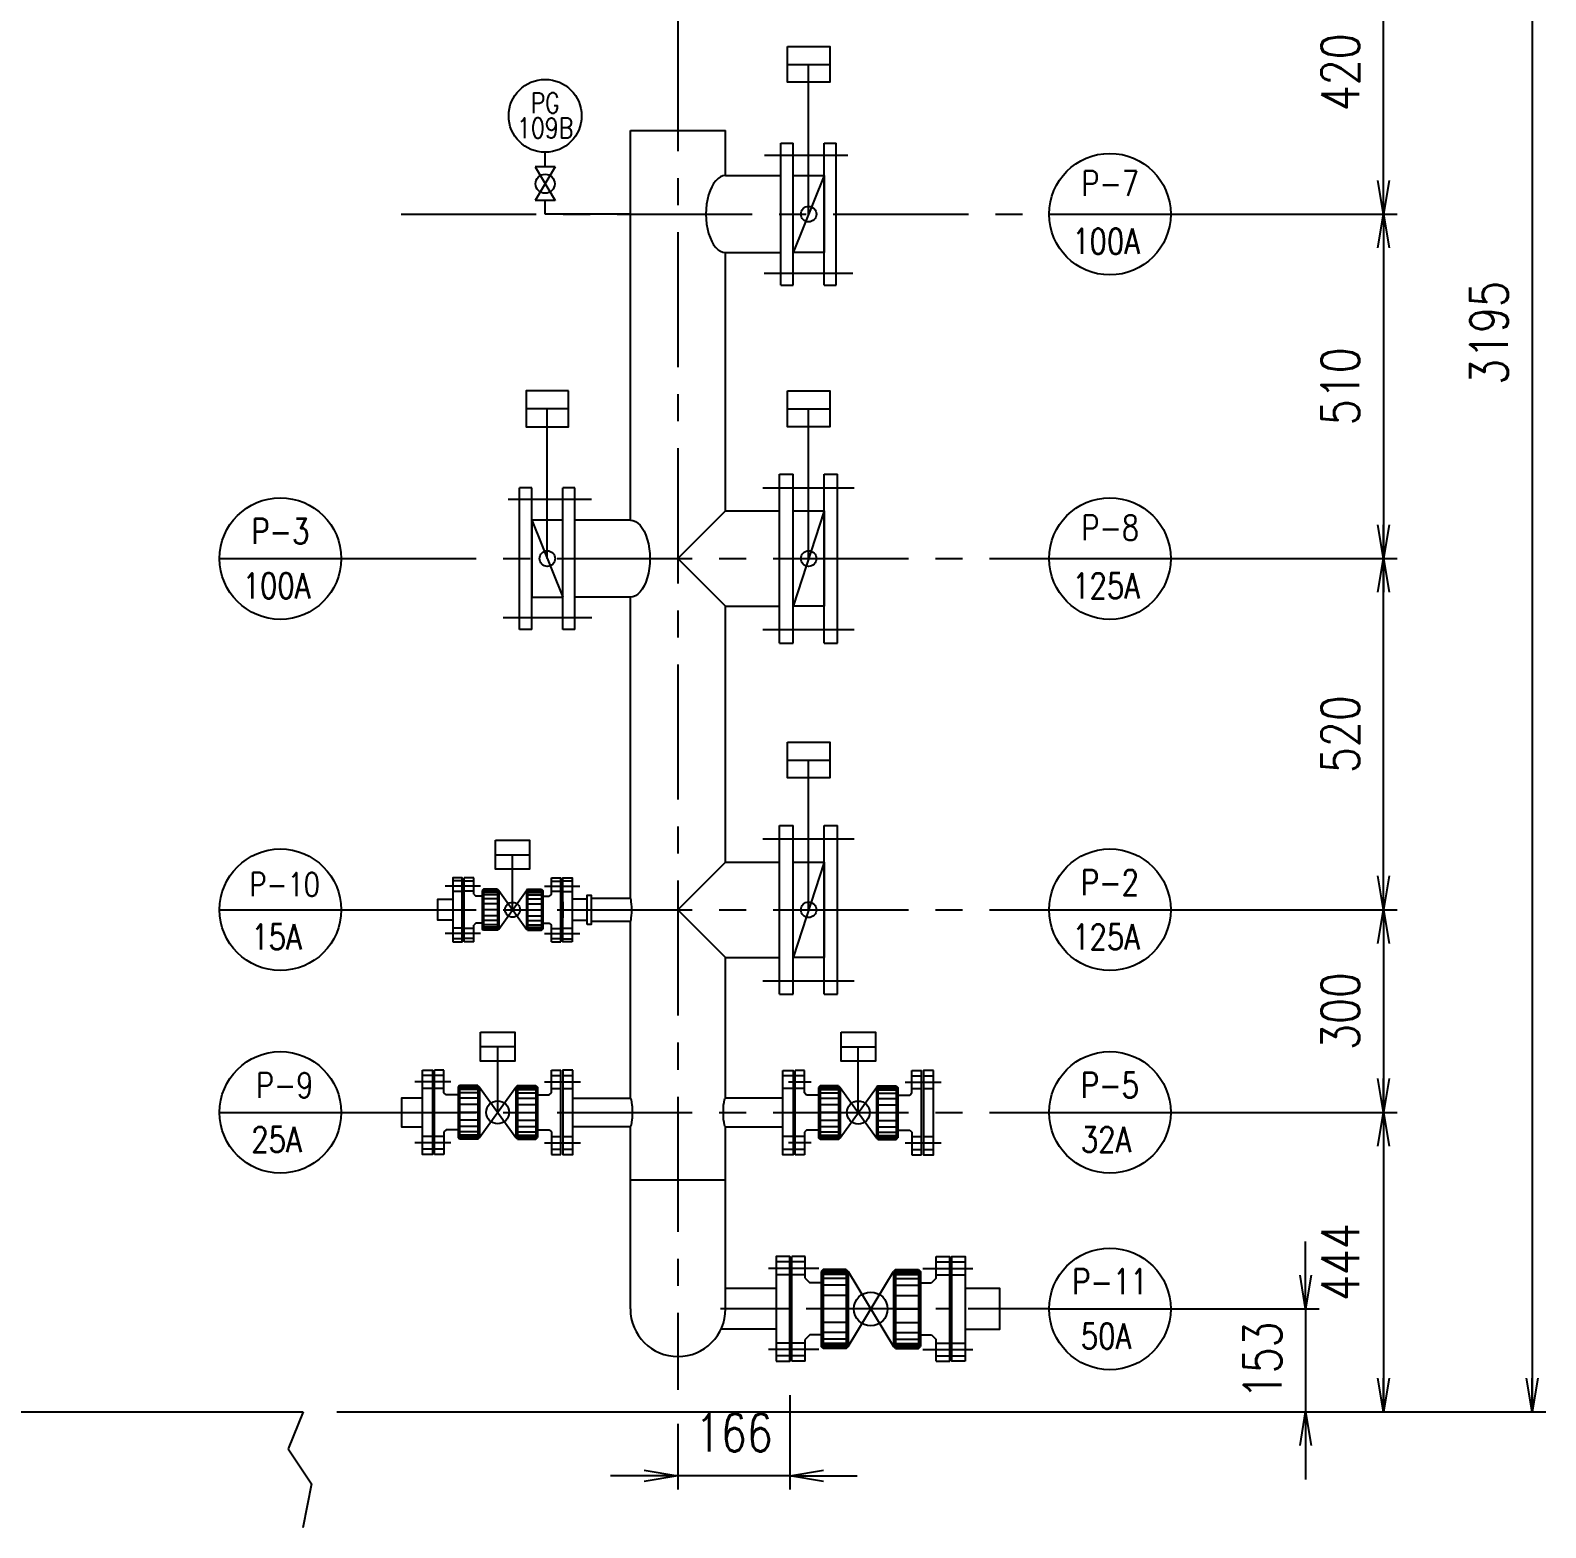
# Model space of a CAD drawing. Extents: x 0 to 36769, y -42 to 11490.
# Drawn here: x 10814 to 13058, y 4068 to 6285 of the extents above; entities that cross this region are included whole.
import ezdxf
from ezdxf.enums import TextEntityAlignment as Align

# ---------------------------------------------------------------- set-up
doc = ezdxf.new("R2010")
doc.units = 0
doc.header["$LTSCALE"] = 160
doc.header["$MEASUREMENT"] = 0
doc.linetypes.add('CENTER', pattern=[2, 1.25, -0.25, 0.25, -0.25])
doc.linetypes.add('CENTERX2', pattern=[101.6, 63.5, -12.7, 12.7, -12.7])
doc.layers.get('0').update_dxf_attribs({"linetype": 'CONTINUOUS'})
doc.layers.get('DEFPOINTS').update_dxf_attribs({"linetype": 'CONTINUOUS'})
for name, color, linetype in [('3', 2, 'CONTINUOUS'), ('CAS', 30, 'CONTINUOUS'), ('CPVC', 2, 'CONTINUOUS'), ('DIM', 7, 'CONTINUOUS'), ('EQI', 3, 'CONTINUOUS'), ('SUSPIPE', 1, 'CONTINUOUS'), ('TEXT', 7, 'CONTINUOUS'), ('VALVE', 3, 'CONTINUOUS')]:
    doc.layers.add(name, color=color, linetype=linetype)
doc.styles.add('ROMANSEXTFONT', font='romans.shx', dxfattribs={"width": 0.8, "bigfont": 'extfont.shx'})
doc.dimstyles.get("Standard").update_dxf_attribs({"dimscale": 20, "dimtxt": 2.8, "dimasz": 2.5, "dimexe": 1, "dimexo": 2.5, "dimgap": 0.8, "dimtad": 1, "dimdec": 0, "dimrnd": 0.5, "dimzin": 9, "dimdsep": 46, "dimtxsty": 'ROMANSEXTFONT', "dimblk": 'OPEN', "dimcen": -0.6, "dimclrd": 256, "dimclre": 256, "dimclrt": 2, "dimadec": 0, "dimazin": 0, "dimtfac": 1, "dimtdec": 0, "dimtmove": 1, "dimatfit": 3, "dimldrblk": 'OPEN', "dimfxl": 0, "dimtvp": 1, "dimtolj": 1, "dimtzin": 9, "dimarcsym": 0})

# ---------------------------------------------------------------- blocks, each defined once
blk = doc.blocks.new('A$C2332115C')
at = {"layer": 'CAS'}
for p, q in [((22.2, 171.6), (0, 117)), ((0, 117), (34.7, 65)), ((34.7, 65), (21.7, 0))]:
    blk.add_line(p, q, dxfattribs=at)
blk = doc.blocks.new('_OPEN')
at = {"color": 0, "linetype": 'ByBlock'}
for p, q in [((-1, 0.167), (0, 0)), ((0, 0), (-1, -0.167)), ((0, 0), (-1, 0))]:
    blk.add_line(p, q, dxfattribs=at)
blk = doc.blocks.new('*D16')
at = {"linetype": 'ByBlock'}
for p, q in [((11938.7, 4264.8), (11938.7, 4125.1)), ((11773.2, 4222.3), (11773.2, 4125.1)), ((11723.2, 4145.1), (11673.2, 4145.1)), ((11938.7, 4145.1), (11773.2, 4145.1)), ((11988.7, 4145.1), (12038.7, 4145.1))]:
    blk.add_line(p, q, dxfattribs=at)
at = {"layer": 'DEFPOINTS', "linetype": 'ByBlock'}
for p in [(11938.7, 4314.8), (11773.2, 4272.3)]:
    blk.add_point(p, dxfattribs=at)
at = {"linetype": 'ByBlock', "xscale": 50, "yscale": 50, "zscale": 50}
blk.add_blockref('_OPEN', (11773.2, 4145.1), dxfattribs=at)
at = {"linetype": 'ByBlock', "xscale": 50, "yscale": 50, "zscale": 50, "rotation": 180}
blk.add_blockref('_OPEN', (11938.7, 4145.1), dxfattribs=at)
at = {"color": 2, "linetype": 'ByBlock', "insert": (11856, 4209.1), "char_height": 56, "attachment_point": 5, "style": 'ROMANSEXTFONT'}
blk.add_mtext('\\A1;166', dxfattribs=at)
blk = doc.blocks.new('*D15')
at = {"linetype": 'ByBlock'}
for p, q in [((12702.8, 4442.3), (12702.8, 4492.3)), ((12372.9, 4392.3), (12722.8, 4392.3)), ((12702.8, 4392.3), (12702.8, 4239.9)), ((11268, 4239.9), (12722.8, 4239.9)), ((12702.8, 4189.9), (12702.8, 4139.9))]:
    blk.add_line(p, q, dxfattribs=at)
at = {"layer": 'DEFPOINTS', "linetype": 'ByBlock'}
for p in [(12322.9, 4392.3), (11218, 4239.9)]:
    blk.add_point(p, dxfattribs=at)
at = {"linetype": 'ByBlock', "xscale": 50, "yscale": 50, "zscale": 50}
for p, rotation in [((12702.8, 4392.3), 270), ((12702.8, 4239.9), 90)]:
    blk.add_blockref('_OPEN', p, dxfattribs=dict(at, rotation=rotation))
at = {"color": 2, "linetype": 'ByBlock', "insert": (12638.8, 4316.1), "char_height": 56, "attachment_point": 5, "rotation": 90, "style": 'ROMANSEXTFONT'}
blk.add_mtext('\\A1;153', dxfattribs=at)
blk = doc.blocks.new('*D14')
at = {"linetype": 'ByBlock'}
for p, q in [((12322.9, 4683.3), (12322.9, 4683.3)), ((12372.9, 4683.3), (12838.1, 4683.3)), ((12818.1, 4683.3), (12818.1, 4239.9)), ((12372.9, 4239.9), (12838.1, 4239.9))]:
    blk.add_line(p, q, dxfattribs=at)
at = {"layer": 'DEFPOINTS', "linetype": 'ByBlock'}
for p in [(12322.9, 4683.3), (12322.9, 4239.9)]:
    blk.add_point(p, dxfattribs=at)
at = {"linetype": 'ByBlock', "xscale": 50, "yscale": 50, "zscale": 50}
for p, rotation in [((12818.1, 4683.3), 90), ((12818.1, 4239.9), 270)]:
    blk.add_blockref('_OPEN', p, dxfattribs=dict(at, rotation=rotation))
at = {"color": 2, "linetype": 'ByBlock', "insert": (12754.1, 4461.6), "char_height": 56, "attachment_point": 5, "rotation": 90, "style": 'ROMANSEXTFONT'}
blk.add_mtext('\\A1;444', dxfattribs=at)
blk = doc.blocks.new('*D13')
at = {"linetype": 'ByBlock'}
for p, q in [((12322.9, 4983.3), (12322.9, 4983.3)), ((12372.9, 4983.3), (12838.1, 4983.3)), ((12818.1, 4983.3), (12818.1, 4683.3)), ((12372.9, 4683.3), (12838.1, 4683.3))]:
    blk.add_line(p, q, dxfattribs=at)
at = {"layer": 'DEFPOINTS', "linetype": 'ByBlock'}
for p in [(12322.9, 4983.3), (12322.9, 4683.3)]:
    blk.add_point(p, dxfattribs=at)
at = {"linetype": 'ByBlock', "xscale": 50, "yscale": 50, "zscale": 50}
for p, rotation in [((12818.1, 4983.3), 90), ((12818.1, 4683.3), 270)]:
    blk.add_blockref('_OPEN', p, dxfattribs=dict(at, rotation=rotation))
at = {"color": 2, "linetype": 'ByBlock', "insert": (12754.1, 4833.3), "char_height": 56, "attachment_point": 5, "rotation": 90, "style": 'ROMANSEXTFONT'}
blk.add_mtext('\\A1;300', dxfattribs=at)
blk = doc.blocks.new('*D12')
at = {"linetype": 'ByBlock'}
for p, q in [((12372.9, 5503.3), (12838.1, 5503.3)), ((12818.1, 4983.3), (12818.1, 5503.3)), ((12322.9, 4983.3), (12322.9, 4983.3)), ((12372.9, 4983.3), (12838.1, 4983.3))]:
    blk.add_line(p, q, dxfattribs=at)
at = {"layer": 'DEFPOINTS', "linetype": 'ByBlock'}
for p in [(12322.9, 5503.3), (12322.9, 4983.3)]:
    blk.add_point(p, dxfattribs=at)
at = {"linetype": 'ByBlock', "xscale": 50, "yscale": 50, "zscale": 50}
for p, rotation in [((12818.1, 5503.3), 90), ((12818.1, 4983.3), 270)]:
    blk.add_blockref('_OPEN', p, dxfattribs=dict(at, rotation=rotation))
at = {"color": 2, "linetype": 'ByBlock', "insert": (12754.1, 5243.3), "char_height": 56, "attachment_point": 5, "rotation": 90, "style": 'ROMANSEXTFONT'}
blk.add_mtext('\\A1;520', dxfattribs=at)
blk = doc.blocks.new('*D11')
at = {"linetype": 'ByBlock'}
for p, q in [((12322.9, 6013.3), (12322.9, 6013.3)), ((12372.9, 6013.3), (12838.1, 6013.3)), ((12818.1, 6013.3), (12818.1, 5503.3)), ((12372.9, 5503.3), (12838.1, 5503.3))]:
    blk.add_line(p, q, dxfattribs=at)
at = {"layer": 'DEFPOINTS', "linetype": 'ByBlock'}
for p in [(12322.9, 6013.3), (12322.9, 5503.3)]:
    blk.add_point(p, dxfattribs=at)
at = {"linetype": 'ByBlock', "xscale": 50, "yscale": 50, "zscale": 50}
for p, rotation in [((12818.1, 6013.3), 90), ((12818.1, 5503.3), 270)]:
    blk.add_blockref('_OPEN', p, dxfattribs=dict(at, rotation=rotation))
at = {"color": 2, "linetype": 'ByBlock', "insert": (12754.1, 5758.3), "char_height": 56, "attachment_point": 5, "rotation": 90, "style": 'ROMANSEXTFONT'}
blk.add_mtext('\\A1;510', dxfattribs=at)
blk = doc.blocks.new('*D10')
at = {"linetype": 'ByBlock'}
for p, q in [((12372.9, 6433.3), (12838.1, 6433.3)), ((12818.1, 6013.3), (12818.1, 6433.3)), ((12322.9, 6013.3), (12322.9, 6013.3)), ((12372.9, 6013.3), (12838.1, 6013.3))]:
    blk.add_line(p, q, dxfattribs=at)
at = {"layer": 'DEFPOINTS', "linetype": 'ByBlock'}
for p in [(12322.9, 6433.3), (12322.9, 6013.3)]:
    blk.add_point(p, dxfattribs=at)
at = {"linetype": 'ByBlock', "xscale": 50, "yscale": 50, "zscale": 50}
for p, rotation in [((12818.1, 6433.3), 90), ((12818.1, 6013.3), 270)]:
    blk.add_blockref('_OPEN', p, dxfattribs=dict(at, rotation=rotation))
at = {"color": 2, "linetype": 'ByBlock', "insert": (12754.1, 6223.3), "char_height": 56, "attachment_point": 5, "rotation": 90, "style": 'ROMANSEXTFONT'}
blk.add_mtext('\\A1;420', dxfattribs=at)
blk = doc.blocks.new('*D7')
at = {"linetype": 'ByBlock'}
for p, q in [((11823.2, 7434.8), (11823.2, 7434.8)), ((11873.2, 7434.8), (13058.3, 7434.8)), ((13038.3, 7434.8), (13038.3, 4239.9)), ((12772.8, 4239.9), (13058.3, 4239.9))]:
    blk.add_line(p, q, dxfattribs=at)
at = {"layer": 'DEFPOINTS', "linetype": 'ByBlock'}
for p in [(11823.2, 7434.8), (12722.8, 4239.9)]:
    blk.add_point(p, dxfattribs=at)
at = {"linetype": 'ByBlock', "xscale": 50, "yscale": 50, "zscale": 50}
for p, rotation in [((13038.3, 7434.8), 90), ((13038.3, 4239.9), 270)]:
    blk.add_blockref('_OPEN', p, dxfattribs=dict(at, rotation=rotation))
at = {"color": 2, "linetype": 'ByBlock', "insert": (12974.3, 5837.3), "char_height": 56, "attachment_point": 5, "rotation": 90, "style": 'ROMANSEXTFONT'}
blk.add_mtext('\\A1;3195', dxfattribs=at)

msp = doc.modelspace()

# ---------------------------------------------------------------- linework, layer by layer
at = {"layer": '3', "color": 1, "linetype": 'CENTERX2'}
for p, q in [((11464.72811, 5018.25832), (11428.46424, 5018.25832)), ((11591.70471, 5018.25832), (11627.96858, 5018.25832)), ((11464.72811, 4948.25832), (11428.46424, 4948.25832)), ((11591.70471, 4948.25832), (11627.96858, 4948.25832)), ((11420.72811, 4728.25832), (11383.46424, 4728.25832)), ((11591.70471, 4728.25832), (11628.96858, 4728.25832)), ((11954.72811, 4728.00832), (11948.46424, 4728.00832)), ((12125.70471, 4728.00832), (12162.96858, 4728.00832)), ((11420.72811, 4638.25832), (11383.46424, 4638.25832)), ((11591.70471, 4638.25832), (11628.96858, 4638.25832)), ((11954.72811, 4638.00832), (11948.46424, 4638.00832)), ((12125.70471, 4638.00832), (12162.96858, 4638.00832)), ((11949.72811, 4452.25832), (11907.46424, 4452.25832)), ((12167.70471, 4452.25832), (12209.96858, 4452.25832)), ((11949.72811, 4332.25832), (11907.46424, 4332.25832)), ((12167.70471, 4332.25832), (12209.96858, 4332.25832))]:
    msp.add_line(p, q, dxfattribs=at)
at = {"layer": '3', "color": 4}
for p, q in [((11453.71641, 5026.25832), (11439.71641, 5026.25832)), ((11453.71641, 5010.25832), (11439.71641, 5010.25832)), ((11602.71641, 5026.25832), (11616.71641, 5026.25832)), ((11602.71641, 5010.25832), (11616.71641, 5010.25832)), ((11453.71641, 4956.25832), (11439.71641, 4956.25832)), ((11453.71641, 4940.25832), (11439.71641, 4940.25832)), ((11602.71641, 4956.25832), (11616.71641, 4956.25832)), ((11602.71641, 4940.25832), (11616.71641, 4940.25832)), ((11409.71641, 4737.75832), (11394.71641, 4737.75832)), ((11602.71641, 4737.75832), (11617.71641, 4737.75832)), ((11943.71641, 4737.50832), (11928.71641, 4737.50832)), ((12136.71641, 4737.50832), (12151.71641, 4737.50832)), ((11409.71641, 4718.75832), (11394.71641, 4718.75832)), ((11602.71641, 4718.75832), (11617.71641, 4718.75832)), ((11943.71641, 4718.50832), (11928.71641, 4718.50832)), ((12136.71641, 4718.50832), (12151.71641, 4718.50832)), ((11409.71641, 4647.75832), (11394.71641, 4647.75832)), ((11602.71641, 4647.75832), (11617.71641, 4647.75832)), ((11943.71641, 4647.50832), (11928.71641, 4647.50832)), ((12136.71641, 4647.50832), (12151.71641, 4647.50832)), ((11409.71641, 4628.75832), (11394.71641, 4628.75832)), ((11602.71641, 4628.75832), (11617.71641, 4628.75832)), ((11943.71641, 4628.50832), (11928.71641, 4628.50832)), ((12136.71641, 4628.50832), (12151.71641, 4628.50832)), ((11938.71641, 4461.75832), (11918.71641, 4461.75832)), ((11938.71641, 4461.75832), (11918.71641, 4461.75832)), ((12178.71641, 4461.75832), (12198.71641, 4461.75832)), ((12178.71641, 4461.75832), (12198.71641, 4461.75832)), ((11938.71641, 4442.75832), (11918.71641, 4442.75832)), ((11938.71641, 4442.75832), (11918.71641, 4442.75832)), ((12178.71641, 4442.75832), (12198.71641, 4442.75832)), ((12178.71641, 4442.75832), (12198.71641, 4442.75832)), ((11938.71641, 4341.75832), (11918.71641, 4341.75832)), ((11938.71641, 4341.75832), (11918.71641, 4341.75832)), ((12178.71641, 4341.75832), (12198.71641, 4341.75832)), ((12178.71641, 4341.75832), (12198.71641, 4341.75832)), ((11938.71641, 4322.75832), (11918.71641, 4322.75832)), ((11938.71641, 4322.75832), (11918.71641, 4322.75832)), ((12178.71641, 4322.75832), (12198.71641, 4322.75832)), ((12178.71641, 4322.75832), (12198.71641, 4322.75832))]:
    msp.add_line(p, q, dxfattribs=at)
at = {"layer": '3', "color": 1, "linetype": 'CENTER'}
for p, q in [((11949.72811, 4452.25832), (11907.46424, 4452.25832)), ((11949.72811, 4332.25832), (11907.46424, 4332.25832))]:
    msp.add_line(p, q, dxfattribs=at)
at = {"layer": '3', "color": 1, "linetype": 'CENTER', "ltscale": 0.6}
msp.add_line((12322.87858, 4392.25832), (11836.01641, 4392.25832), dxfattribs=at)
at = {"layer": '3', "color": 6}
for points in [[(11439.71641, 4935.75832), (11453.71641, 4935.75832), (11453.71641, 5030.75832), (11439.71641, 5030.75832)], [(11616.71641, 4935.75832), (11602.71641, 4935.75832), (11602.71641, 5030.75832), (11616.71641, 5030.75832)], [(11394.71641, 4745.75832), (11409.71641, 4745.75832), (11409.71641, 4620.75832), (11394.71641, 4620.75832)], [(11617.71641, 4745.75832), (11602.71641, 4745.75832), (11602.71641, 4620.75832), (11617.71641, 4620.75832)], [(11928.71641, 4745.50832), (11943.71641, 4745.50832), (11943.71641, 4620.50832), (11928.71641, 4620.50832)], [(12151.71641, 4745.50832), (12136.71641, 4745.50832), (12136.71641, 4620.50832), (12151.71641, 4620.50832)], [(11918.71641, 4314.75832), (11938.71641, 4314.75832), (11938.71641, 4469.75832), (11918.71641, 4469.75832)], [(12198.71641, 4314.75832), (12178.71641, 4314.75832), (12178.71641, 4469.75832), (12198.71641, 4469.75832)]]:
    msp.add_lwpolyline(points, close=True, dxfattribs=at)
for points in [[(11439.71641, 4967.75832), (11417.71641, 4967.75832), (11417.71641, 4998.75832), (11439.71641, 4998.75832)], [(11616.71641, 4967.75832), (11638.71641, 4967.75832), (11638.71641, 4998.75832), (11616.71641, 4998.75832)], [(11394.71641, 4704.50832), (11363.71641, 4704.50832), (11363.71641, 4662.00832), (11394.71641, 4662.00832)], [(11617.71641, 4704.50832), (11702.71641, 4704.50832)], [(11928.71641, 4704.25832), (11843.71641, 4704.25832)], [(11702.71641, 4662.00832), (11617.71641, 4662.00832)], [(11843.71641, 4662.00832), (11843.71641, 4661.75832), (11928.71641, 4661.75832)], [(12198.71641, 4362.25832), (12249.71641, 4362.25832), (12249.71641, 4422.25832), (12198.71641, 4422.25832)]]:
    msp.add_lwpolyline(points, dxfattribs=at)
at = {"layer": 'CAS'}
msp.add_line((10451.73806, 4239.91051), (11217.95996, 4239.91051), dxfattribs=at)
at = {"layer": 'CPVC'}
for p, q in [((11576.51641, 6083.25832), (11576.51641, 6104.81486)), ((11591.51641, 6083.25832), (11561.51641, 6083.25832)), ((11591.51641, 6083.25832), (11561.51641, 6033.25832)), ((11561.51641, 6083.25832), (11591.51641, 6033.25832)), ((11591.51641, 6033.25832), (11561.51641, 6033.25832)), ((11576.51641, 6013.25832), (11576.51641, 6033.25832))]:
    msp.add_line(p, q, dxfattribs=at)
at = {"layer": 'CPVC', "ltscale": 30}
msp.add_line((11702.71641, 6013.25832), (11576.51641, 6013.25832), dxfattribs=at)
at = {"layer": 'CPVC', "color": 7}
msp.add_circle((11576.51641, 6158.81486), 54, dxfattribs=at)
at = {"layer": 'CPVC'}
msp.add_circle((11576.51641, 6058.25832), 14.18017, dxfattribs=at)
at = {"layer": 'EQI', "color": 1, "linetype": 'CENTER'}
for p, q in [((11773.21641, 7586.50998), (11773.21641, 4272.26479)), ((11901.13711, 6100.75832), (12024.77893, 6100.75832)), ((11363.29191, 6013.25832), (12322.87858, 6013.25832)), ((11900.98397, 5925.75832), (12032.2957, 5925.75832)), ((11645.2957, 5590.75832), (11521.65389, 5590.75832)), ((11899.13711, 5608.25832), (11968.2957, 5608.25832)), ((11965.13711, 5608.25832), (12034.2957, 5608.25832)), ((11274.38127, 5503.25832), (12322.87858, 5503.25832)), ((11645.44885, 5415.75832), (11514.13711, 5415.75832)), ((11899.13711, 5398.25832), (11968.2957, 5398.25832)), ((11965.13711, 5398.25832), (12034.2957, 5398.25832)), ((11899.13711, 5088.25832), (11968.2957, 5088.25832)), ((11965.13711, 5088.25832), (12034.2957, 5088.25832)), ((11274.38127, 4983.25832), (12322.87858, 4983.25832)), ((11899.13711, 4878.25832), (11968.2957, 4878.25832)), ((11965.13711, 4878.25832), (12034.2957, 4878.25832)), ((11274.38127, 4683.25832), (12322.87858, 4683.25832))]:
    msp.add_line(p, q, dxfattribs=at)
at = {"layer": 'EQI', "color": 6}
for p, q in [((11702.71641, 5560.25832), (11702.71641, 6137.05832)), ((11702.71641, 6137.05832), (11843.71641, 6137.05832)), ((11843.71641, 6070.25832), (11843.71641, 6137.05832)), ((11925.71641, 5908.25832), (11925.71641, 6118.25832)), ((11925.71641, 6118.25832), (11943.71641, 6118.25832)), ((11943.71641, 5908.25832), (11943.71641, 6118.25832)), ((11989.71641, 5908.25832), (11989.71641, 6118.25832)), ((11989.71641, 6118.25832), (12007.71641, 6118.25832)), ((12007.71641, 5908.25832), (12007.71641, 6118.25832)), ((11843.71641, 6070.25832), (11925.71641, 6070.25832)), ((11843.71641, 5573.75832), (11843.71641, 5956.25832)), ((11843.71641, 5956.25832), (11925.71641, 5956.25832)), ((11925.71641, 5908.25832), (11943.71641, 5908.25832)), ((11989.71641, 5908.25832), (12007.71641, 5908.25832)), ((11923.71641, 5378.25832), (11923.71641, 5628.25832)), ((11923.71641, 5628.25832), (11943.71641, 5628.25832)), ((11943.71641, 5378.25832), (11943.71641, 5628.25832)), ((11989.71641, 5378.25832), (11989.71641, 5628.25832)), ((11989.71641, 5628.25832), (12009.71641, 5628.25832)), ((12009.71641, 5378.25832), (12009.71641, 5628.25832)), ((11538.71641, 5398.25832), (11538.71641, 5608.25832)), ((11556.71641, 5608.25832), (11538.71641, 5608.25832)), ((11556.71641, 5398.25832), (11556.71641, 5608.25832)), ((11602.71641, 5398.25832), (11602.71641, 5608.25832)), ((11620.71641, 5608.25832), (11602.71641, 5608.25832)), ((11620.71641, 5398.25832), (11620.71641, 5608.25832)), ((11843.71641, 5573.75832), (11773.21641, 5503.25832)), ((11843.71641, 5573.75832), (11923.71641, 5573.75832)), ((11702.71641, 5560.25832), (11620.71641, 5560.25832)), ((11773.21641, 5503.25832), (11843.71641, 5432.75832)), ((11702.71641, 5446.25832), (11620.71641, 5446.25832)), ((11702.71641, 4999.95832), (11702.71641, 5446.25832)), ((11843.71641, 5053.75832), (11843.71641, 5432.75832)), ((11843.71641, 5432.75832), (11923.71641, 5432.75832)), ((11556.71641, 5398.25832), (11538.71641, 5398.25832)), ((11620.71641, 5398.25832), (11602.71641, 5398.25832)), ((11923.71641, 5378.25832), (11943.71641, 5378.25832)), ((11989.71641, 5378.25832), (12009.71641, 5378.25832)), ((11923.71641, 4858.25832), (11923.71641, 5108.25832)), ((11923.71641, 5108.25832), (11943.71641, 5108.25832)), ((11943.71641, 4858.25832), (11943.71641, 5108.25832)), ((11989.71641, 4858.25832), (11989.71641, 5108.25832)), ((11989.71641, 5108.25832), (12009.71641, 5108.25832)), ((12009.71641, 4858.25832), (12009.71641, 5108.25832)), ((11843.71641, 5053.75832), (11773.21641, 4983.25832)), ((11843.71641, 5053.75832), (11923.71641, 5053.75832)), ((11773.21641, 4983.25832), (11843.71641, 4912.75832)), ((11702.71641, 4704.50832), (11702.71641, 4966.55832)), ((11843.71641, 4912.75832), (11923.71641, 4912.75832)), ((11843.71641, 4704.25832), (11843.71641, 4912.75832)), ((11923.71641, 4858.25832), (11943.71641, 4858.25832)), ((11989.71641, 4858.25832), (12009.71641, 4858.25832)), ((11702.71641, 4392.25832), (11702.71641, 4662.00832)), ((11843.71641, 4392.25832), (11843.71641, 4662.00832)), ((11702.71641, 4583.25832), (11843.71641, 4583.25832))]:
    msp.add_line(p, q, dxfattribs=at)
at = {"layer": 'EQI', "color": 6, "ltscale": 0.6}
for p, q in [((11918.71641, 4422.25832), (11843.71641, 4422.25832)), ((11918.71641, 4362.25832), (11837.01492, 4362.25832))]:
    msp.add_line(p, q, dxfattribs=at)
at = {"layer": 'EQI', "color": 6}
msp.add_lwpolyline([(11638.71641, 4961.55832), (11638.71641, 5004.95832), (11644.71641, 5004.95832), (11644.71641, 4961.55832)], close=True, dxfattribs=at)
for points in [[(11702.71641, 4999.95832), (11644.71641, 4999.95832)], [(11644.71641, 4966.55832), (11702.71641, 4966.55832)]]:
    msp.add_lwpolyline(points, dxfattribs=at)
msp.add_arc((11773.21641, 4392.25832), 70.5, 180, 360, dxfattribs=at)
for centre, major_axis, ratio, start_param, end_param in [((11843.71641, 6013.25832), (0, 57), 0.5089833323, 0, 3.1415926536), ((11702.71641, 4983.25832), (0, 16.7), 0.1201495005, 3.1415926536, 6.2831853072), ((11702.71641, 4683.25832), (0, 21.25), 0.154297251, 3.1415926536, 6.2831853072)]:
    msp.add_ellipse(centre, major_axis=major_axis, ratio=ratio, start_param=start_param, end_param=end_param, dxfattribs=at)
at = {"layer": 'EQI', "color": 6, "extrusion": (0, 0, -1)}
for centre, major_axis, ratio in [((11702.71641, 5503.25832), (0, -57), 0.5089833323), ((11843.71641, 4683.25832), (0, 21.25), 0.154297251)]:
    msp.add_ellipse(centre, major_axis=major_axis, ratio=ratio, start_param=3.1415926536, end_param=6.2831853072, dxfattribs=at)
at = {"layer": 'SUSPIPE', "color": 6, "ltscale": 100}
msp.add_line((11602.71641, 4995.25832), (11602.71641, 4971.25832), dxfattribs=at)
at = {"layer": 'TEXT', "color": 7}
for p, q in [((12322.87858, 6013.25832), (12502.87858, 6013.25832)), ((11094.38127, 5503.25832), (11274.38127, 5503.25832)), ((12322.87858, 5503.25832), (12502.87858, 5503.25832)), ((11094.38127, 4983.25832), (11274.38127, 4983.25832)), ((12322.87858, 4983.25832), (12502.87858, 4983.25832)), ((11094.38127, 4683.25832), (11274.38127, 4683.25832)), ((12322.87858, 4683.25832), (12502.87858, 4683.25832)), ((12322.87858, 4392.25832), (12502.87858, 4392.25832))]:
    msp.add_line(p, q, dxfattribs=at)
for centre in [(12412.87858, 6013.25832), (11184.38127, 5503.25832), (12412.87858, 5503.25832), (11184.38127, 4983.25832), (12412.87858, 4983.25832), (11184.38127, 4683.25832), (12412.87858, 4683.25832), (12412.87858, 4392.25832)]:
    msp.add_circle(centre, 90, dxfattribs=at)
at = {"layer": 'VALVE', "color": 6}
for p, q in [((11935.55061, 6234.98277), (11997.8822, 6234.98277)), ((11966.71641, 6013.25832), (11966.71641, 6234.98277)), ((11989.71641, 6070.25832), (11943.71641, 5956.25832)), ((11610.8822, 5724.98277), (11548.55061, 5724.98277)), ((11579.71641, 5503.25832), (11579.71641, 5724.98277)), ((11935.55061, 5724.98277), (11997.8822, 5724.98277)), ((11966.71641, 5503.25832), (11966.71641, 5724.98277)), ((11989.71641, 5573.75832), (11943.71641, 5432.75832)), ((11556.71641, 5560.25832), (11602.71641, 5446.25832)), ((11935.55061, 5204.98277), (11997.8822, 5204.98277)), ((11966.71641, 4983.25832), (11966.71641, 5204.98277)), ((11502.8942, 5064.74642), (11553.53862, 5064.74642)), ((11528.21641, 4983.25832), (11528.21641, 5064.74642)), ((11989.71641, 5053.75832), (11943.71641, 4912.75832)), ((11456.71641, 4935.75832), (11456.71641, 5030.75832)), ((11470.71641, 5030.75832), (11456.71641, 5030.75832)), ((11470.71641, 5006.25832), (11470.71641, 5030.75832)), ((11585.71641, 5006.25832), (11585.71641, 5030.75832)), ((11585.71641, 5030.75832), (11599.71641, 5030.75832)), ((11599.71641, 4935.75832), (11599.71641, 5030.75832)), ((11470.71641, 5006.25832), (11473.71641, 5003.25832)), ((11485.13308, 5013.63545), (11483.29974, 5011.80212)), ((11483.29974, 5011.80212), (11483.29974, 4954.71453)), ((11485.13308, 5013.63545), (11485.13308, 4952.88119)), ((11505.91085, 5013.63545), (11485.13308, 5013.63545)), ((11505.91085, 5013.32989), (11485.13308, 5013.32989)), ((11505.91085, 5012.71878), (11485.13308, 5012.71878)), ((11505.91085, 5012.10767), (11485.13308, 5012.10767)), ((11505.91085, 5010.88545), (11485.13308, 5010.88545)), ((11505.91085, 5009.05212), (11485.13308, 5009.05212)), ((11505.91085, 5005.38545), (11485.13308, 5005.38545)), ((11505.91085, 5013.63545), (11505.91085, 4952.88119)), ((11505.91085, 5013.63545), (11507.74419, 5011.80212)), ((11507.74419, 5011.80212), (11507.74419, 4954.71453)), ((11550.52196, 5013.63545), (11548.68863, 5011.80212)), ((11548.68863, 5011.80212), (11548.68863, 4954.71453)), ((11550.52196, 5013.63545), (11550.52196, 4952.88119)), ((11550.52196, 5013.63545), (11571.29974, 5013.63545)), ((11550.52196, 5013.32989), (11571.29974, 5013.32989)), ((11550.52196, 5012.71878), (11571.29974, 5012.71878)), ((11550.52196, 5012.10767), (11571.29974, 5012.10767)), ((11550.52196, 5010.88545), (11571.29974, 5010.88545)), ((11550.52196, 5009.05212), (11571.29974, 5009.05212)), ((11550.52196, 5005.38545), (11571.29974, 5005.38545)), ((11571.29974, 5013.63545), (11571.29974, 4952.88119)), ((11571.29974, 5013.63545), (11573.13308, 5011.80212)), ((11573.13308, 5011.80212), (11573.13308, 4954.71453)), ((11585.71641, 5006.25832), (11582.71641, 5003.25832)), ((11483.29974, 5003.25832), (11473.71641, 5003.25832)), ((11505.91085, 4999.27434), (11485.13308, 4999.27434)), ((11505.91085, 4992.17416), (11485.13308, 4992.17416)), ((11505.91085, 4983.25832), (11485.13308, 4983.25832)), ((11550.52196, 4999.27434), (11571.29974, 4999.27434)), ((11550.52196, 4992.17416), (11571.29974, 4992.17416)), ((11550.52196, 4983.25832), (11571.29974, 4983.25832)), ((11573.13308, 5003.25832), (11582.71641, 5003.25832)), ((11473.71641, 4963.25832), (11470.71641, 4960.25832)), ((11470.71641, 4935.75832), (11470.71641, 4960.25832)), ((11483.29974, 4963.25832), (11473.71641, 4963.25832)), ((11505.91085, 4974.34249), (11485.13308, 4974.34249)), ((11505.91085, 4967.2423), (11485.13308, 4967.2423)), ((11505.91085, 4961.13119), (11485.13308, 4961.13119)), ((11550.52196, 4974.34249), (11571.29974, 4974.34249)), ((11550.52196, 4967.2423), (11571.29974, 4967.2423)), ((11550.52196, 4961.13119), (11571.29974, 4961.13119)), ((11573.13308, 4963.25832), (11582.71641, 4963.25832)), ((11582.71641, 4963.25832), (11585.71641, 4960.25832)), ((11585.71641, 4935.75832), (11585.71641, 4960.25832)), ((11485.13308, 4952.88119), (11483.29974, 4954.71453)), ((11505.91085, 4957.46453), (11485.13308, 4957.46453)), ((11505.91085, 4955.63119), (11485.13308, 4955.63119)), ((11505.91085, 4954.40897), (11485.13308, 4954.40897)), ((11505.91085, 4953.79786), (11485.13308, 4953.79786)), ((11505.91085, 4953.18675), (11485.13308, 4953.18675)), ((11505.91085, 4952.88119), (11485.13308, 4952.88119)), ((11505.91085, 4952.88119), (11507.74419, 4954.71453)), ((11550.52196, 4952.88119), (11548.68863, 4954.71453)), ((11550.52196, 4957.46453), (11571.29974, 4957.46453)), ((11550.52196, 4955.63119), (11571.29974, 4955.63119)), ((11550.52196, 4954.40897), (11571.29974, 4954.40897)), ((11550.52196, 4953.79786), (11571.29974, 4953.79786)), ((11550.52196, 4953.18675), (11571.29974, 4953.18675)), ((11550.52196, 4952.88119), (11571.29974, 4952.88119)), ((11571.29974, 4952.88119), (11573.13308, 4954.71453)), ((11470.71641, 4935.75832), (11456.71641, 4935.75832)), ((11585.71641, 4935.75832), (11599.71641, 4935.75832)), ((11480.8942, 4780.7317), (11531.53862, 4780.7317)), ((11506.21641, 4683.25832), (11506.21641, 4780.7317)), ((12014.8942, 4780.4817), (12065.53862, 4780.4817)), ((12040.21641, 4683.00832), (12040.21641, 4780.4817)), ((11412.71641, 4620.75832), (11412.71641, 4745.75832)), ((11426.71641, 4745.75832), (11412.71641, 4745.75832)), ((11426.71641, 4712.25832), (11426.71641, 4745.75832)), ((11585.71641, 4745.75832), (11599.71641, 4745.75832)), ((11585.71641, 4712.25832), (11585.71641, 4745.75832)), ((11599.71641, 4620.75832), (11599.71641, 4745.75832)), ((11946.71641, 4620.50832), (11946.71641, 4745.50832)), ((11960.71641, 4745.50832), (11946.71641, 4745.50832)), ((11960.71641, 4712.00832), (11960.71641, 4745.50832)), ((12119.71641, 4712.00832), (12119.71641, 4745.50832)), ((12119.71641, 4745.50832), (12133.71641, 4745.50832)), ((12133.71641, 4620.50832), (12133.71641, 4745.50832)), ((11449.87667, 4722.98226), (11447.47923, 4720.58482)), ((11447.47923, 4720.58482), (11447.47923, 4645.93182)), ((11449.87667, 4722.98226), (11449.87667, 4643.53438)), ((11477.04761, 4722.98226), (11449.87667, 4722.98226)), ((11477.04761, 4722.58268), (11449.87667, 4722.58268)), ((11477.04761, 4721.78354), (11449.87667, 4721.78354)), ((11477.04761, 4720.98439), (11449.87667, 4720.98439)), ((11477.04761, 4719.3861), (11449.87667, 4719.3861)), ((11477.04761, 4716.98867), (11449.87667, 4716.98867)), ((11477.04761, 4722.98226), (11477.04761, 4643.53438)), ((11477.04761, 4722.98226), (11479.44504, 4720.58482)), ((11479.44504, 4720.58482), (11479.44504, 4645.93182)), ((11535.38521, 4722.98226), (11532.98778, 4720.58482)), ((11532.98778, 4720.58482), (11532.98778, 4645.93182)), ((11535.38521, 4722.98226), (11535.38521, 4643.53438)), ((11535.38521, 4722.98226), (11562.55615, 4722.98226)), ((11535.38521, 4722.58268), (11562.55615, 4722.58268)), ((11535.38521, 4721.78354), (11562.55615, 4721.78354)), ((11535.38521, 4720.98439), (11562.55615, 4720.98439)), ((11535.38521, 4719.3861), (11562.55615, 4719.3861)), ((11535.38521, 4716.98867), (11562.55615, 4716.98867)), ((11562.55615, 4722.98226), (11562.55615, 4643.53438)), ((11562.55615, 4722.98226), (11564.95359, 4720.58482)), ((11564.95359, 4720.58482), (11564.95359, 4645.93182)), ((11983.87667, 4722.73226), (11981.47923, 4720.33482)), ((11981.47923, 4720.33482), (11981.47923, 4645.68182)), ((11983.87667, 4722.73226), (11983.87667, 4643.28438)), ((12011.04761, 4722.73226), (11983.87667, 4722.73226)), ((12011.04761, 4722.33268), (11983.87667, 4722.33268)), ((12011.04761, 4721.53354), (11983.87667, 4721.53354)), ((12011.04761, 4720.73439), (11983.87667, 4720.73439)), ((12011.04761, 4719.1361), (11983.87667, 4719.1361)), ((12011.04761, 4716.73867), (11983.87667, 4716.73867)), ((12011.04761, 4722.73226), (12011.04761, 4643.28438)), ((12011.04761, 4722.73226), (12013.44504, 4720.33482)), ((12013.44504, 4720.33482), (12013.44504, 4645.68182)), ((12069.38521, 4722.73226), (12066.98778, 4720.33482)), ((12066.98778, 4720.33482), (12066.98778, 4645.68182)), ((12069.38521, 4722.73226), (12069.38521, 4643.28438)), ((12069.38521, 4722.73226), (12096.55615, 4722.73226)), ((12069.38521, 4722.33268), (12096.55615, 4722.33268)), ((12069.38521, 4721.53354), (12096.55615, 4721.53354)), ((12069.38521, 4720.73439), (12096.55615, 4720.73439)), ((12069.38521, 4719.1361), (12096.55615, 4719.1361)), ((12069.38521, 4716.73867), (12096.55615, 4716.73867)), ((12096.55615, 4722.73226), (12096.55615, 4643.28438)), ((12096.55615, 4722.73226), (12098.95359, 4720.33482)), ((12098.95359, 4720.33482), (12098.95359, 4645.68182)), ((11429.71641, 4709.25832), (11426.71641, 4712.25832)), ((11447.47923, 4709.25832), (11429.71641, 4709.25832)), ((11477.04761, 4712.1938), (11449.87667, 4712.1938)), ((11477.04761, 4704.20234), (11449.87667, 4704.20234)), ((11477.04761, 4694.91749), (11449.87667, 4694.91749)), ((11535.38521, 4712.1938), (11562.55615, 4712.1938)), ((11535.38521, 4704.20234), (11562.55615, 4704.20234)), ((11535.38521, 4694.91749), (11562.55615, 4694.91749)), ((11564.95359, 4709.25832), (11582.71641, 4709.25832)), ((11582.71641, 4709.25832), (11585.71641, 4712.25832)), ((11963.71641, 4709.00832), (11960.71641, 4712.00832)), ((11981.47923, 4709.00832), (11963.71641, 4709.00832)), ((12011.04761, 4711.9438), (11983.87667, 4711.9438)), ((12011.04761, 4703.95234), (11983.87667, 4703.95234)), ((12011.04761, 4694.66749), (11983.87667, 4694.66749)), ((12069.38521, 4711.9438), (12096.55615, 4711.9438)), ((12069.38521, 4703.95234), (12096.55615, 4703.95234)), ((12069.38521, 4694.66749), (12096.55615, 4694.66749)), ((12098.95359, 4709.00832), (12116.71641, 4709.00832)), ((12116.71641, 4709.00832), (12119.71641, 4712.00832)), ((11477.04761, 4683.25832), (11449.87667, 4683.25832)), ((11477.04761, 4671.59915), (11449.87667, 4671.59915)), ((11535.38521, 4683.25832), (11562.55615, 4683.25832)), ((11535.38521, 4671.59915), (11562.55615, 4671.59915)), ((12011.04761, 4683.00832), (11983.87667, 4683.00832)), ((12011.04761, 4671.34915), (11983.87667, 4671.34915)), ((12069.38521, 4683.00832), (12096.55615, 4683.00832)), ((12069.38521, 4671.34915), (12096.55615, 4671.34915)), ((11429.71641, 4657.25832), (11426.71641, 4654.25832)), ((11426.71641, 4654.25832), (11426.71641, 4620.75832)), ((11447.47923, 4657.25832), (11429.71641, 4657.25832)), ((11449.87667, 4643.53438), (11447.47923, 4645.93182)), ((11477.04761, 4662.3143), (11449.87667, 4662.3143)), ((11477.04761, 4654.32285), (11449.87667, 4654.32285)), ((11477.04761, 4649.52797), (11449.87667, 4649.52797)), ((11477.04761, 4647.13054), (11449.87667, 4647.13054)), ((11477.04761, 4645.53225), (11449.87667, 4645.53225)), ((11477.04761, 4643.53438), (11479.44504, 4645.93182)), ((11535.38521, 4643.53438), (11532.98778, 4645.93182)), ((11535.38521, 4662.3143), (11562.55615, 4662.3143)), ((11535.38521, 4654.32285), (11562.55615, 4654.32285)), ((11535.38521, 4649.52797), (11562.55615, 4649.52797)), ((11535.38521, 4647.13054), (11562.55615, 4647.13054)), ((11535.38521, 4645.53225), (11562.55615, 4645.53225)), ((11562.55615, 4643.53438), (11564.95359, 4645.93182)), ((11564.95359, 4657.25832), (11582.71641, 4657.25832)), ((11582.71641, 4657.25832), (11585.71641, 4654.25832)), ((11585.71641, 4654.25832), (11585.71641, 4620.75832)), ((11963.71641, 4657.00832), (11960.71641, 4654.00832)), ((11960.71641, 4654.00832), (11960.71641, 4620.50832)), ((11981.47923, 4657.00832), (11963.71641, 4657.00832)), ((11983.87667, 4643.28438), (11981.47923, 4645.68182)), ((12011.04761, 4662.0643), (11983.87667, 4662.0643)), ((12011.04761, 4654.07285), (11983.87667, 4654.07285)), ((12011.04761, 4649.27797), (11983.87667, 4649.27797)), ((12011.04761, 4646.88054), (11983.87667, 4646.88054)), ((12011.04761, 4643.28438), (12013.44504, 4645.68182)), ((12069.38521, 4643.28438), (12066.98778, 4645.68182)), ((12069.38521, 4662.0643), (12096.55615, 4662.0643)), ((12069.38521, 4654.07285), (12096.55615, 4654.07285)), ((12069.38521, 4649.27797), (12096.55615, 4649.27797)), ((12069.38521, 4646.88054), (12096.55615, 4646.88054)), ((12096.55615, 4643.28438), (12098.95359, 4645.68182)), ((12098.95359, 4657.00832), (12116.71641, 4657.00832)), ((12116.71641, 4657.00832), (12119.71641, 4654.00832)), ((12119.71641, 4654.00832), (12119.71641, 4620.50832)), ((11477.04761, 4644.7331), (11449.87667, 4644.7331)), ((11477.04761, 4643.93396), (11449.87667, 4643.93396)), ((11477.04761, 4643.53438), (11449.87667, 4643.53438)), ((11535.38521, 4644.7331), (11562.55615, 4644.7331)), ((11535.38521, 4643.93396), (11562.55615, 4643.93396)), ((11535.38521, 4643.53438), (11562.55615, 4643.53438)), ((12011.04761, 4645.28225), (11983.87667, 4645.28225)), ((12011.04761, 4644.4831), (11983.87667, 4644.4831)), ((12011.04761, 4643.68396), (11983.87667, 4643.68396)), ((12011.04761, 4643.28438), (11983.87667, 4643.28438)), ((12069.38521, 4645.28225), (12096.55615, 4645.28225)), ((12069.38521, 4644.4831), (12096.55615, 4644.4831)), ((12069.38521, 4643.68396), (12096.55615, 4643.68396)), ((12069.38521, 4643.28438), (12096.55615, 4643.28438)), ((11426.71641, 4620.75832), (11412.71641, 4620.75832)), ((11585.71641, 4620.75832), (11599.71641, 4620.75832)), ((11960.71641, 4620.50832), (11946.71641, 4620.50832)), ((12119.71641, 4620.50832), (12133.71641, 4620.50832)), ((11941.71641, 4314.75832), (11941.71641, 4469.75832)), ((11961.71641, 4469.75832), (11941.71641, 4469.75832)), ((11961.71641, 4437.75832), (11961.71641, 4469.75832)), ((12155.71641, 4469.75832), (12175.71641, 4469.75832)), ((12155.71641, 4437.75832), (12155.71641, 4469.75832)), ((12175.71641, 4314.75832), (12175.71641, 4469.75832)), ((12175.71641, 4314.75832), (12175.71641, 4469.75832)), ((11988.21641, 4450.75832), (11985.21641, 4447.75832)), ((11985.21641, 4447.75832), (11985.21641, 4336.75832)), ((12022.21641, 4450.75832), (11988.21641, 4450.75832)), ((11988.21641, 4450.75832), (11988.21641, 4333.75832)), ((12022.21641, 4450.25832), (11988.21641, 4450.25832)), ((12022.21641, 4449.25832), (11988.21641, 4449.25832)), ((12022.21641, 4448.25832), (11988.21641, 4448.25832)), ((12022.21641, 4446.25832), (11988.21641, 4446.25832)), ((12022.21641, 4450.75832), (12025.21641, 4447.75832)), ((12022.21641, 4450.75832), (12022.21641, 4333.75832)), ((12025.21641, 4336.75832), (12092.21641, 4447.75832)), ((12025.21641, 4447.75832), (12092.21641, 4336.75832)), ((12025.21641, 4447.75832), (12025.21641, 4336.75832)), ((12095.21641, 4450.75832), (12092.21641, 4447.75832)), ((12092.21641, 4447.75832), (12092.21641, 4336.75832)), ((12095.21641, 4450.75832), (12095.21641, 4333.75832)), ((12095.21641, 4450.75832), (12129.21641, 4450.75832)), ((12095.21641, 4450.25832), (12129.21641, 4450.25832)), ((12095.21641, 4449.25832), (12129.21641, 4449.25832)), ((12095.21641, 4448.25832), (12129.21641, 4448.25832)), ((12095.21641, 4446.25832), (12129.21641, 4446.25832)), ((12129.21641, 4450.75832), (12132.21641, 4447.75832)), ((12129.21641, 4450.75832), (12129.21641, 4333.75832)), ((12132.21641, 4447.75832), (12132.21641, 4336.75832)), ((11961.71641, 4437.75832), (11968.71641, 4430.75832)), ((11985.21641, 4430.75832), (11968.71641, 4430.75832)), ((12022.21641, 4443.25832), (11988.21641, 4443.25832)), ((12022.21641, 4437.25832), (11988.21641, 4437.25832)), ((12022.21641, 4427.25832), (11988.21641, 4427.25832)), ((12095.21641, 4443.25832), (12129.21641, 4443.25832)), ((12095.21641, 4437.25832), (12129.21641, 4437.25832)), ((12095.21641, 4427.25832), (12129.21641, 4427.25832)), ((12132.21641, 4430.75832), (12148.71641, 4430.75832)), ((12155.71641, 4437.75832), (12148.71641, 4430.75832)), ((12022.21641, 4412.25832), (11988.21641, 4412.25832)), ((12095.21641, 4412.25832), (12129.21641, 4412.25832)), ((12022.21641, 4392.25832), (11988.21641, 4392.25832)), ((12095.21641, 4392.25832), (12129.21641, 4392.25832)), ((11968.71641, 4353.75832), (11961.71641, 4346.75832)), ((11985.21641, 4353.75832), (11968.71641, 4353.75832)), ((12022.21641, 4372.25832), (11988.21641, 4372.25832)), ((12022.21641, 4357.25832), (11988.21641, 4357.25832)), ((12095.21641, 4372.25832), (12129.21641, 4372.25832)), ((12095.21641, 4357.25832), (12129.21641, 4357.25832)), ((12132.21641, 4353.75832), (12148.71641, 4353.75832)), ((12148.71641, 4353.75832), (12155.71641, 4346.75832)), ((11961.71641, 4314.75832), (11961.71641, 4346.75832)), ((11988.21641, 4333.75832), (11985.21641, 4336.75832)), ((12022.21641, 4347.25832), (11988.21641, 4347.25832)), ((12022.21641, 4341.25832), (11988.21641, 4341.25832)), ((12022.21641, 4338.25832), (11988.21641, 4338.25832)), ((12022.21641, 4336.25832), (11988.21641, 4336.25832)), ((12022.21641, 4335.25832), (11988.21641, 4335.25832)), ((12022.21641, 4334.25832), (11988.21641, 4334.25832)), ((12022.21641, 4333.75832), (11988.21641, 4333.75832)), ((12022.21641, 4333.75832), (12025.21641, 4336.75832)), ((12095.21641, 4333.75832), (12092.21641, 4336.75832)), ((12095.21641, 4347.25832), (12129.21641, 4347.25832)), ((12095.21641, 4341.25832), (12129.21641, 4341.25832)), ((12095.21641, 4338.25832), (12129.21641, 4338.25832)), ((12095.21641, 4336.25832), (12129.21641, 4336.25832)), ((12095.21641, 4335.25832), (12129.21641, 4335.25832)), ((12095.21641, 4334.25832), (12129.21641, 4334.25832)), ((12095.21641, 4333.75832), (12129.21641, 4333.75832)), ((12129.21641, 4333.75832), (12132.21641, 4336.75832)), ((12155.71641, 4314.75832), (12155.71641, 4346.75832)), ((11961.71641, 4314.75832), (11941.71641, 4314.75832)), ((12155.71641, 4314.75832), (12175.71641, 4314.75832))]:
    msp.add_line(p, q, dxfattribs=at)
at = {"layer": 'VALVE', "color": 1, "linetype": 'CENTER', "ltscale": 10}
for p, q in [((11480.71641, 5018.25832), (11446.71641, 5018.25832)), ((11575.71641, 5018.25832), (11609.71641, 5018.25832)), ((11480.71641, 4948.25832), (11446.71641, 4948.25832)), ((11575.71641, 4948.25832), (11609.71641, 4948.25832)), ((11436.71641, 4728.25832), (11402.71641, 4728.25832)), ((11575.71641, 4728.25832), (11609.71641, 4728.25832)), ((11970.71641, 4728.00832), (11936.71641, 4728.00832)), ((12109.71641, 4728.00832), (12143.71641, 4728.00832)), ((11436.71641, 4638.25832), (11402.71641, 4638.25832)), ((11575.71641, 4638.25832), (11609.71641, 4638.25832)), ((11970.71641, 4638.00832), (11936.71641, 4638.00832)), ((12109.71641, 4638.00832), (12143.71641, 4638.00832))]:
    msp.add_line(p, q, dxfattribs=at)
at = {"layer": 'VALVE', "color": 4}
for p, q in [((11470.71641, 5025.75832), (11456.71641, 5025.75832)), ((11470.71641, 5010.75832), (11456.71641, 5010.75832)), ((11585.71641, 5025.75832), (11599.71641, 5025.75832)), ((11585.71641, 5010.75832), (11599.71641, 5010.75832)), ((11470.71641, 4955.75832), (11456.71641, 4955.75832)), ((11470.71641, 4940.75832), (11456.71641, 4940.75832)), ((11585.71641, 4955.75832), (11599.71641, 4955.75832)), ((11585.71641, 4940.75832), (11599.71641, 4940.75832)), ((11426.71641, 4737.75832), (11412.71641, 4737.75832)), ((11585.71641, 4737.75832), (11599.71641, 4737.75832)), ((11960.71641, 4737.50832), (11946.71641, 4737.50832)), ((12119.71641, 4737.50832), (12133.71641, 4737.50832)), ((11426.71641, 4718.75832), (11412.71641, 4718.75832)), ((11585.71641, 4718.75832), (11599.71641, 4718.75832)), ((11960.71641, 4718.50832), (11946.71641, 4718.50832)), ((12119.71641, 4718.50832), (12133.71641, 4718.50832)), ((11426.71641, 4647.75832), (11412.71641, 4647.75832)), ((11585.71641, 4647.75832), (11599.71641, 4647.75832)), ((11960.71641, 4647.50832), (11946.71641, 4647.50832)), ((12119.71641, 4647.50832), (12133.71641, 4647.50832)), ((11426.71641, 4628.75832), (11412.71641, 4628.75832)), ((11585.71641, 4628.75832), (11599.71641, 4628.75832)), ((11960.71641, 4628.50832), (11946.71641, 4628.50832)), ((12119.71641, 4628.50832), (12133.71641, 4628.50832)), ((11961.71641, 4461.75832), (11941.71641, 4461.75832)), ((12155.71641, 4461.75832), (12175.71641, 4461.75832)), ((11961.71641, 4442.75832), (11941.71641, 4442.75832)), ((12155.71641, 4442.75832), (12175.71641, 4442.75832)), ((11961.71641, 4341.75832), (11941.71641, 4341.75832)), ((12155.71641, 4341.75832), (12175.71641, 4341.75832)), ((11961.71641, 4322.75832), (11941.71641, 4322.75832)), ((12155.71641, 4322.75832), (12175.71641, 4322.75832))]:
    msp.add_line(p, q, dxfattribs=at)
at = {"layer": 'VALVE', "color": 6, "linetype": 'ByBlock'}
for p, q in [((11507.74419, 4954.71453), (11548.68863, 5011.80212)), ((11507.74419, 5011.80212), (11548.68863, 4954.71453)), ((11479.44504, 4720.58482), (11532.98778, 4645.93182)), ((11479.44504, 4645.93182), (11532.98778, 4720.58482)), ((12013.44504, 4645.68182), (12066.98778, 4720.33482)), ((12013.44504, 4720.33482), (12066.98778, 4645.68182))]:
    msp.add_line(p, q, dxfattribs=at)
at = {"layer": 'VALVE', "color": 1, "linetype": 'CENTER', "ltscale": 20}
for p, q in [((11981.71641, 4452.25832), (11921.71641, 4452.25832)), ((12135.71641, 4452.25832), (12195.71641, 4452.25832)), ((11981.71641, 4332.25832), (11921.71641, 4332.25832)), ((12135.71641, 4332.25832), (12195.71641, 4332.25832))]:
    msp.add_line(p, q, dxfattribs=at)
at = {"layer": 'VALVE', "color": 6}
for points in [[(11935.55061, 6261.42488), (11997.8822, 6261.42488), (11997.8822, 6208.54065), (11935.55061, 6208.54065)], [(11989.71641, 6070.25832), (11989.71641, 5956.25832), (11943.71641, 5956.25832), (11943.71641, 6070.25832)], [(11610.8822, 5751.42488), (11548.55061, 5751.42488), (11548.55061, 5698.54065), (11610.8822, 5698.54065)], [(11935.55061, 5751.42488), (11997.8822, 5751.42488), (11997.8822, 5698.54065), (11935.55061, 5698.54065)], [(11989.71641, 5573.75832), (11989.71641, 5432.75832), (11943.71641, 5432.75832), (11943.71641, 5573.75832)], [(11556.71641, 5560.25832), (11556.71641, 5446.25832), (11602.71641, 5446.25832), (11602.71641, 5560.25832)], [(11935.55061, 5231.42488), (11997.8822, 5231.42488), (11997.8822, 5178.54065), (11935.55061, 5178.54065)], [(11502.8942, 5086.23064), (11553.53862, 5086.23064), (11553.53862, 5043.2622), (11502.8942, 5043.2622)], [(11989.71641, 5053.75832), (11989.71641, 4912.75832), (11943.71641, 4912.75832), (11943.71641, 5053.75832)], [(11480.8942, 4802.21592), (11531.53862, 4802.21592), (11531.53862, 4759.24749), (11480.8942, 4759.24749)], [(12014.8942, 4801.96592), (12065.53862, 4801.96592), (12065.53862, 4758.99749), (12014.8942, 4758.99749)]]:
    msp.add_lwpolyline(points, close=True, dxfattribs=at)
for centre, radius in [((11966.71641, 6013.25832), 11.5), ((11579.71641, 5503.25832), 11.5), ((11966.71641, 5503.25832), 11.5), ((11966.71641, 4983.25832), 11.5), ((12058.71641, 4392.25832), 25)]:
    msp.add_circle(centre, radius, dxfattribs=at)
at = {"layer": 'VALVE', "color": 6, "linetype": 'ByBlock'}
for centre, radius in [((11528.21641, 4983.25832), 11), ((11506.21641, 4683.25832), 17), ((12040.21641, 4683.00832), 17)]:
    msp.add_circle(centre, radius, dxfattribs=at)

# ---------------------------------------------------------------- block references
at = {"layer": 'EQI'}
msp.add_blockref('A$C2332115C', (11195.73025, 4068.35058), dxfattribs=at)

# ---------------------------------------------------------------- texts
at = {"layer": 'CPVC', "color": 2, "style": 'ROMANSEXTFONT', "width": 0.8}
for s, p in [('PG', (11576.51641, 6177.84797)), ('109B', (11576.51641, 6140.83494))]:
    msp.add_text(s, height=30, dxfattribs=at).set_placement(p, align=Align.MIDDLE)
at = {"layer": 'TEXT', "color": 2, "style": 'ROMANSEXTFONT', "width": 0.8}
for s, height, p in [('P-7', 37, (12413.41325, 6058.82063)), ('100A', 37.5, (12407.10179, 5973.14893)), ('P-8', 37, (12413.41325, 5548.82063)), ('P-3', 37.5, (11184.38127, 5543.75832)), ('100A', 37.5, (11178.60448, 5463.14893)), ('125A', 37.5, (12407.10179, 5463.14893)), ('P-10', 35, (11190.77838, 5020.71336)), ('P-2', 37.5, (12412.87858, 5023.75832)), ('15A', 37.5, (11178.60448, 4943.14893)), ('125A', 37.5, (12407.10179, 4943.14893)), ('P-9', 37, (11190.77834, 4723.55106)), ('P-5', 37.5, (12412.87858, 4723.75832)), ('25A', 37.5, (11178.60448, 4643.14893)), ('32A', 37.5, (12407.10179, 4643.14893)), ('P-11', 37.5, (12412.87858, 4432.75832)), ('50A', 37.5, (12407.10179, 4352.14893))]:
    msp.add_text(s, height=height, dxfattribs=at).set_placement(p, align=Align.MIDDLE)

# ---------------------------------------------------------------- dimensions: what is measured, and where the dimension line sits
at = {"layer": 'DIM'}
for base, p1, p2, picture, middle in [((13038.26481, 4239.91051), (11823.21641, 7434.75074), (12722.78413, 4239.91051), '*D7', (12974.26481, 5837.33063)), ((12818.10251, 6433.25832), (12322.87858, 6013.25832), (12322.87858, 6433.25832), '*D10', (12754.10251, 6223.25832)), ((12818.10251, 5503.25832), (12322.87858, 6013.25832), (12322.87858, 5503.25832), '*D11', (12754.10251, 5758.25832)), ((12818.10251, 5503.25832), (12322.87858, 4983.25832), (12322.87858, 5503.25832), '*D12', (12754.10251, 5243.25832)), ((12818.10251, 4683.25832), (12322.87858, 4983.25832), (12322.87858, 4683.25832), '*D13', (12754.10251, 4833.25832)), ((12818.10251, 4239.91051), (12322.87858, 4683.25832), (12322.87858, 4239.91051), '*D14', (12754.10251, 4461.58442)), ((12702.78413, 4239.91051), (12322.87858, 4392.25832), (11217.95996, 4239.91051), '*D15', (12638.78413, 4316.08442))]:
    dim = msp.add_linear_dim(base=base, p1=p1, p2=p2, angle=90, dimstyle='Standard', dxfattribs=at)
    dim.commit()
    dim.dimension.update_dxf_attribs({"geometry": picture, "text_midpoint": middle})
dim = msp.add_linear_dim(base=(11773.216408676, 4145.0504896928), p1=(11938.716408676, 4314.7583209898), p2=(11773.216408676, 4272.2647913711), dimstyle='Standard', dxfattribs=at)
dim.commit()
dim.dimension.update_dxf_attribs({"geometry": '*D16', "text_midpoint": (11855.966408676, 4209.0504896928)})

doc.saveas('drawing.dxf')
